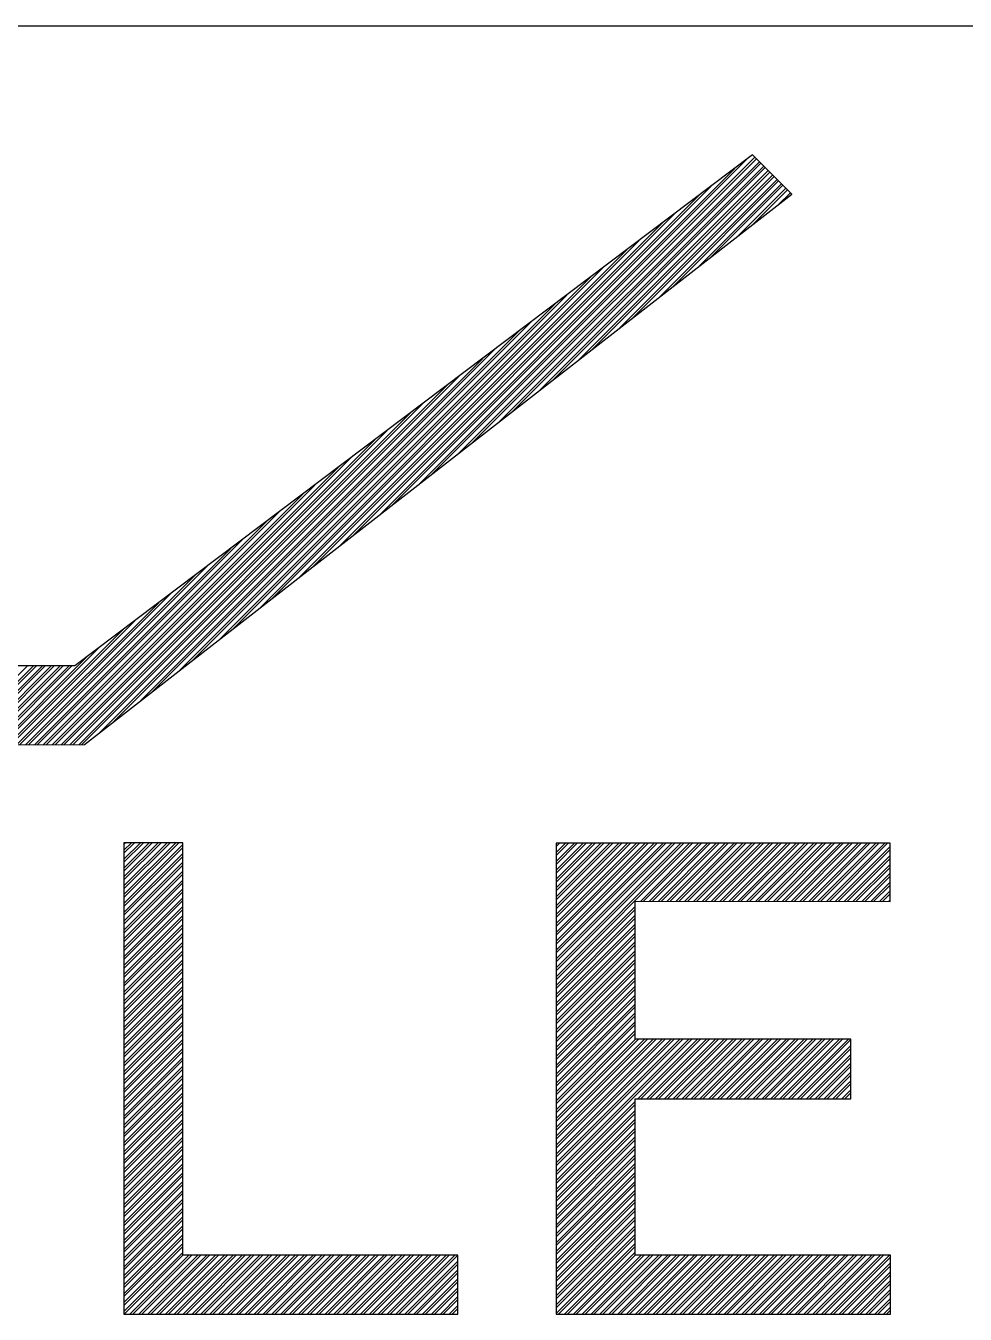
# Model space of a CAD drawing. Extents: x 0 to 594, y 0 to 420.
# Drawn here: x 414.64 to 423.83, y 22.46 to 35.07 of the extents above; entities that cross this region are included whole.
import ezdxf

# ---------------------------------------------------------------- set-up
doc = ezdxf.new("R2010")
doc.units = 0
doc.header["$MEASUREMENT"] = 0
doc.linetypes.add('BORDER_2012_SLN$0$8001.Solid', pattern=[0])
doc.layers.add('BORDER_2012_SLN$0$2', color=7, linetype='Continuous')

# ---------------------------------------------------------------- blocks, each defined once
blk = doc.blocks.new('BORDER_2012_SLN')
at = {"lineweight": -3}
for p, q in [((418.87, 30.882), (421.769, 33.781)), ((418.48, 30.578), (421.574, 33.672)), ((418.61, 30.679), (421.691, 33.761)), ((419, 30.983), (421.784, 33.766)), ((419.26, 31.185), (421.813, 33.737)), ((419.39, 31.286), (421.827, 33.723)), ((419.651, 31.489), (421.856, 33.694)), ((419.781, 31.59), (421.87, 33.68)), ((420.041, 31.792), (421.899, 33.651)), ((420.171, 31.894), (421.914, 33.636)), ((420.431, 32.096), (421.943, 33.607)), ((420.562, 32.197), (421.957, 33.593)), ((420.822, 32.4), (421.986, 33.564)), ((420.952, 32.501), (422.001, 33.55)), ((418.089, 30.274), (421.221, 33.407)), ((418.219, 30.376), (421.339, 33.495)), ((421.212, 32.703), (422.029, 33.521)), ((421.342, 32.805), (422.044, 33.506)), ((421.603, 33.007), (422.073, 33.477)), ((421.733, 33.108), (422.087, 33.463)), ((421.993, 33.311), (422.116, 33.434)), ((422.123, 33.412), (422.131, 33.419)), ((417.829, 30.072), (420.987, 33.23)), ((417.699, 29.971), (420.869, 33.141)), ((417.439, 29.768), (420.634, 32.964)), ((417.309, 29.667), (420.517, 32.876)), ((417.048, 29.465), (420.282, 32.698)), ((416.918, 29.364), (420.165, 32.61)), ((416.658, 29.161), (419.93, 32.433)), ((416.528, 29.06), (419.812, 32.344)), ((416.268, 28.858), (419.577, 32.167)), ((416.137, 28.756), (419.46, 32.079)), ((415.877, 28.554), (419.225, 31.902)), ((415.747, 28.453), (419.108, 31.813)), ((415.357, 28.149), (418.755, 31.548)), ((415.487, 28.25), (418.873, 31.636)), ((415.157, 28.036), (418.403, 31.282)), ((415.186, 28.036), (418.52, 31.371)), ((415.07, 28.036), (418.051, 31.017)), ((415.099, 28.036), (418.168, 31.105)), ((415.013, 28.036), (417.816, 30.84)), ((414.984, 28.036), (417.698, 30.751)), ((414.926, 28.036), (417.464, 30.574)), ((414.897, 28.036), (417.346, 30.486)), ((414.839, 28.036), (417.111, 30.308)), ((414.81, 28.036), (416.994, 30.22)), ((414.752, 28.036), (416.759, 30.043)), ((414.723, 28.036), (416.642, 29.954)), ((414.666, 28.036), (416.407, 29.777)), ((414.637, 28.036), (416.289, 29.689)), ((414.579, 28.036), (416.054, 29.512)), ((414.55, 28.036), (415.937, 29.423)), ((414.492, 28.036), (415.702, 29.246)), ((414.463, 28.036), (415.585, 29.158)), ((414.376, 28.036), (415.232, 28.892)), ((414.405, 28.036), (415.35, 28.981)), ((413.885, 28.036), (414.654, 28.805)), ((413.943, 28.036), (414.712, 28.805)), ((413.971, 28.036), (414.741, 28.805)), ((414.029, 28.036), (414.798, 28.805)), ((414.058, 28.036), (414.827, 28.805)), ((414.116, 28.036), (414.885, 28.805)), ((414.145, 28.036), (414.914, 28.805)), ((414.203, 28.036), (414.972, 28.805)), ((414.232, 28.036), (415.001, 28.805)), ((414.29, 28.036), (415.059, 28.805)), ((414.319, 28.036), (415.088, 28.805)), ((415.596, 26.538), (416.134, 27.075)), ((415.596, 26.625), (416.047, 27.075)), ((415.596, 26.712), (415.96, 27.075)), ((415.596, 26.798), (415.873, 27.075)), ((415.596, 26.885), (415.787, 27.075)), ((415.596, 26.972), (415.7, 27.075)), ((415.596, 27.059), (415.613, 27.075)), ((415.596, 26.567), (416.105, 27.075)), ((415.596, 26.654), (416.018, 27.075)), ((415.596, 26.74), (415.931, 27.075)), ((415.596, 26.827), (415.844, 27.075)), ((415.596, 26.914), (415.758, 27.075)), ((415.596, 27.001), (415.671, 27.075)), ((415.596, 26.48), (416.173, 27.057)), ((415.596, 26.451), (416.173, 27.028)), ((419.825, 25.735), (421.16, 27.07)), ((419.825, 25.822), (421.073, 27.07)), ((419.825, 25.909), (420.986, 27.07)), ((419.825, 25.996), (420.899, 27.07)), ((419.825, 26.082), (420.813, 27.07)), ((419.825, 26.169), (420.726, 27.07)), ((419.825, 26.256), (420.639, 27.07)), ((419.825, 26.343), (420.552, 27.07)), ((419.825, 26.429), (420.466, 27.07)), ((419.825, 26.516), (420.379, 27.07)), ((419.825, 26.603), (420.292, 27.07)), ((419.825, 26.69), (420.205, 27.07)), ((419.825, 26.776), (420.119, 27.07)), ((419.825, 26.863), (420.032, 27.07)), ((419.825, 26.95), (419.945, 27.07)), ((419.825, 27.037), (419.858, 27.07)), ((419.825, 25.764), (421.131, 27.07)), ((419.825, 25.851), (421.044, 27.07)), ((419.825, 25.938), (420.957, 27.07)), ((419.825, 26.025), (420.871, 27.07)), ((419.825, 26.111), (420.784, 27.07)), ((419.825, 26.198), (420.697, 27.07)), ((419.825, 26.285), (420.61, 27.07)), ((419.825, 26.372), (420.524, 27.07)), ((419.825, 26.458), (420.437, 27.07)), ((419.825, 26.545), (420.35, 27.07)), ((419.825, 26.632), (420.263, 27.07)), ((419.825, 26.719), (420.177, 27.07)), ((419.825, 26.805), (420.09, 27.07)), ((419.825, 26.892), (420.003, 27.07)), ((419.825, 26.979), (419.916, 27.07)), ((419.825, 27.066), (419.83, 27.07)), ((420.652, 26.504), (421.218, 27.07)), ((420.68, 26.504), (421.246, 27.07)), ((420.738, 26.504), (421.304, 27.07)), ((420.767, 26.504), (421.333, 27.07)), ((420.825, 26.504), (421.391, 27.07)), ((420.854, 26.504), (421.42, 27.07)), ((420.911, 26.503), (421.478, 27.07)), ((420.94, 26.503), (421.507, 27.07)), ((420.998, 26.503), (421.565, 27.07)), ((421.027, 26.503), (421.593, 27.07)), ((421.084, 26.503), (421.651, 27.07)), ((421.113, 26.503), (421.68, 27.07)), ((421.171, 26.503), (421.738, 27.07)), ((421.2, 26.503), (421.767, 27.07)), ((421.257, 26.503), (421.825, 27.07)), ((421.286, 26.503), (421.854, 27.07)), ((421.344, 26.503), (421.912, 27.07)), ((421.373, 26.502), (421.94, 27.07)), ((421.431, 26.502), (421.998, 27.07)), ((421.459, 26.502), (422.027, 27.07)), ((421.517, 26.502), (422.085, 27.07)), ((421.546, 26.502), (422.114, 27.07)), ((421.604, 26.502), (422.172, 27.07)), ((421.633, 26.502), (422.201, 27.07)), ((421.69, 26.502), (422.259, 27.07)), ((421.719, 26.502), (422.287, 27.07)), ((421.777, 26.502), (422.345, 27.07)), ((421.806, 26.502), (422.374, 27.07)), ((421.863, 26.501), (422.432, 27.07)), ((421.892, 26.501), (422.461, 27.07)), ((421.95, 26.501), (422.519, 27.07)), ((421.979, 26.501), (422.548, 27.07)), ((422.036, 26.501), (422.606, 27.07)), ((422.065, 26.501), (422.634, 27.07)), ((422.123, 26.501), (422.692, 27.07)), ((422.152, 26.501), (422.721, 27.07)), ((422.21, 26.501), (422.779, 27.07)), ((422.238, 26.501), (422.808, 27.07)), ((422.296, 26.5), (422.866, 27.07)), ((422.325, 26.5), (422.895, 27.07)), ((422.383, 26.5), (422.952, 27.07)), ((422.412, 26.5), (422.981, 27.07)), ((422.469, 26.5), (423.039, 27.07)), ((422.498, 26.5), (423.068, 27.07)), ((422.556, 26.5), (423.093, 27.037)), ((422.585, 26.5), (423.093, 27.008)), ((415.596, 26.393), (416.173, 26.97)), ((415.596, 26.365), (416.173, 26.941)), ((415.596, 26.307), (416.173, 26.884)), ((415.596, 26.278), (416.173, 26.855)), ((422.642, 26.5), (423.093, 26.95)), ((422.671, 26.5), (423.093, 26.921)), ((422.729, 26.499), (423.093, 26.863)), ((415.596, 26.22), (416.173, 26.797)), ((415.596, 26.191), (416.173, 26.768)), ((422.758, 26.499), (423.093, 26.834)), ((422.815, 26.499), (423.093, 26.777)), ((422.844, 26.499), (423.093, 26.748)), ((415.596, 26.133), (416.173, 26.71)), ((415.596, 26.104), (416.173, 26.681)), ((415.596, 26.046), (416.173, 26.623)), ((422.902, 26.499), (423.093, 26.69)), ((422.931, 26.499), (423.093, 26.661)), ((422.989, 26.499), (423.093, 26.603)), ((415.596, 26.018), (416.173, 26.594)), ((415.596, 25.96), (416.173, 26.537)), ((415.596, 25.931), (416.173, 26.508)), ((423.017, 26.499), (423.093, 26.574)), ((423.075, 26.499), (423.093, 26.516)), ((415.596, 25.873), (416.173, 26.45)), ((415.596, 25.844), (416.173, 26.421)), ((415.596, 25.786), (416.173, 26.363)), ((419.825, 25.678), (420.599, 26.451)), ((419.825, 25.649), (420.599, 26.422)), ((419.825, 25.591), (420.599, 26.365)), ((415.596, 25.757), (416.173, 26.334)), ((415.596, 25.699), (416.173, 26.276)), ((415.596, 25.671), (416.173, 26.247)), ((419.825, 25.562), (420.599, 26.336)), ((419.825, 25.504), (420.599, 26.278)), ((419.825, 25.475), (420.599, 26.249)), ((415.596, 25.613), (416.173, 26.19)), ((415.596, 25.584), (416.173, 26.161)), ((415.596, 25.526), (416.173, 26.103)), ((419.825, 25.417), (420.599, 26.191)), ((419.825, 25.388), (420.599, 26.162)), ((419.825, 25.331), (420.599, 26.104)), ((415.596, 25.497), (416.173, 26.074)), ((415.596, 25.439), (416.173, 26.016)), ((415.596, 25.41), (416.173, 25.987)), ((419.825, 25.302), (420.599, 26.075)), ((419.825, 25.244), (420.599, 26.018)), ((419.825, 25.215), (420.599, 25.989)), ((415.596, 25.352), (416.173, 25.929)), ((415.596, 25.324), (416.173, 25.9)), ((415.596, 25.266), (416.173, 25.843)), ((419.825, 25.157), (420.599, 25.931)), ((419.825, 25.128), (420.599, 25.902)), ((419.825, 25.07), (420.599, 25.844)), ((415.596, 25.237), (416.173, 25.814)), ((415.596, 25.179), (416.173, 25.756)), ((415.596, 25.15), (416.173, 25.727)), ((419.825, 25.041), (420.599, 25.815)), ((419.825, 24.984), (420.599, 25.757)), ((419.825, 24.955), (420.599, 25.728)), ((415.596, 25.092), (416.173, 25.669)), ((415.596, 25.063), (416.173, 25.64)), ((419.825, 24.897), (420.599, 25.671)), ((419.825, 24.868), (420.599, 25.642)), ((415.596, 25.005), (416.173, 25.582)), ((415.596, 24.977), (416.173, 25.553)), ((415.596, 24.919), (416.173, 25.496)), ((415.596, 24.89), (416.173, 25.467)), ((419.825, 24.81), (420.599, 25.584)), ((419.825, 24.781), (420.599, 25.555)), ((419.825, 24.723), (420.599, 25.497)), ((419.825, 24.694), (420.599, 25.468)), ((415.596, 24.832), (416.173, 25.409)), ((415.596, 24.803), (416.173, 25.38)), ((419.825, 24.637), (420.599, 25.41)), ((419.825, 24.608), (420.599, 25.381)), ((415.596, 24.745), (416.173, 25.322)), ((415.596, 24.716), (416.173, 25.293)), ((415.596, 24.658), (416.173, 25.235)), ((419.825, 24.55), (420.599, 25.324)), ((419.825, 24.521), (420.599, 25.295)), ((419.825, 24.463), (420.599, 25.237)), ((415.596, 24.63), (416.173, 25.206)), ((415.596, 24.572), (416.173, 25.149)), ((415.596, 24.543), (416.173, 25.12)), ((419.825, 24.434), (420.599, 25.208)), ((419.825, 23.827), (421.151, 25.153)), ((419.825, 23.914), (421.065, 25.153)), ((419.825, 24), (420.978, 25.153)), ((419.825, 24.087), (420.891, 25.153)), ((419.825, 24.174), (420.804, 25.153)), ((419.825, 24.261), (420.718, 25.153)), ((419.825, 24.347), (420.631, 25.153)), ((419.825, 23.856), (421.122, 25.153)), ((419.825, 23.943), (421.036, 25.153)), ((419.825, 24.029), (420.949, 25.153)), ((419.825, 24.116), (420.862, 25.153)), ((419.825, 24.203), (420.775, 25.153)), ((419.825, 24.29), (420.689, 25.153)), ((419.825, 24.376), (420.602, 25.153)), ((420.624, 24.569), (421.209, 25.153)), ((420.653, 24.569), (421.238, 25.153)), ((420.711, 24.569), (421.296, 25.153)), ((420.74, 24.569), (421.325, 25.153)), ((420.798, 24.569), (421.383, 25.153)), ((420.827, 24.569), (421.412, 25.153)), ((420.885, 24.569), (421.469, 25.153)), ((420.914, 24.569), (421.498, 25.153)), ((420.971, 24.569), (421.556, 25.153)), ((421, 24.569), (421.585, 25.153)), ((421.058, 24.569), (421.643, 25.153)), ((421.087, 24.569), (421.672, 25.153)), ((421.145, 24.569), (421.73, 25.153)), ((421.174, 24.569), (421.759, 25.153)), ((421.232, 24.569), (421.816, 25.153)), ((421.261, 24.569), (421.845, 25.153)), ((421.318, 24.569), (421.903, 25.153)), ((421.347, 24.569), (421.932, 25.153)), ((421.405, 24.569), (421.99, 25.153)), ((421.434, 24.569), (422.019, 25.153)), ((421.492, 24.569), (422.077, 25.153)), ((421.521, 24.569), (422.106, 25.153)), ((421.579, 24.569), (422.163, 25.153)), ((421.608, 24.569), (422.192, 25.153)), ((421.665, 24.569), (422.25, 25.153)), ((421.694, 24.569), (422.279, 25.153)), ((421.752, 24.569), (422.337, 25.153)), ((421.781, 24.569), (422.366, 25.153)), ((421.839, 24.569), (422.424, 25.153)), ((421.868, 24.569), (422.453, 25.153)), ((421.926, 24.569), (422.51, 25.153)), ((421.955, 24.569), (422.539, 25.153)), ((422.012, 24.569), (422.597, 25.153)), ((422.041, 24.569), (422.626, 25.153)), ((422.099, 24.569), (422.684, 25.153)), ((422.128, 24.569), (422.708, 25.149)), ((422.186, 24.569), (422.708, 25.091)), ((415.596, 24.485), (416.173, 25.062)), ((415.596, 24.456), (416.173, 25.033)), ((415.596, 24.398), (416.173, 24.975)), ((422.215, 24.569), (422.708, 25.062)), ((422.273, 24.569), (422.708, 25.004)), ((422.302, 24.569), (422.708, 24.975)), ((415.596, 24.369), (416.173, 24.946)), ((415.596, 24.311), (416.173, 24.888)), ((415.596, 24.283), (416.173, 24.859)), ((422.359, 24.569), (422.708, 24.917)), ((422.388, 24.569), (422.708, 24.888)), ((415.596, 24.225), (416.173, 24.802)), ((415.596, 24.196), (416.173, 24.773)), ((415.596, 24.138), (416.173, 24.715)), ((422.446, 24.569), (422.708, 24.831)), ((422.475, 24.569), (422.708, 24.802)), ((422.533, 24.569), (422.708, 24.744)), ((422.562, 24.569), (422.708, 24.715)), ((415.596, 24.109), (416.173, 24.686)), ((415.596, 24.051), (416.173, 24.628)), ((415.596, 24.022), (416.173, 24.599)), ((422.62, 24.569), (422.708, 24.657)), ((422.649, 24.569), (422.708, 24.628)), ((415.596, 23.964), (416.173, 24.541)), ((415.596, 23.936), (416.173, 24.512)), ((415.596, 23.878), (416.173, 24.455)), ((419.825, 23.769), (420.599, 24.543)), ((419.825, 23.74), (420.599, 24.514)), ((419.825, 23.682), (420.599, 24.456)), ((422.706, 24.569), (422.708, 24.57)), ((415.596, 23.849), (416.173, 24.426)), ((415.596, 23.791), (416.173, 24.368)), ((415.596, 23.762), (416.173, 24.339)), ((419.825, 23.653), (420.599, 24.427)), ((419.825, 23.596), (420.599, 24.369)), ((419.825, 23.567), (420.599, 24.34)), ((415.596, 23.704), (416.173, 24.281)), ((415.596, 23.675), (416.173, 24.252)), ((419.825, 23.509), (420.599, 24.283)), ((419.825, 23.48), (420.599, 24.254)), ((415.596, 23.617), (416.173, 24.194)), ((415.596, 23.589), (416.173, 24.166)), ((415.596, 23.531), (416.173, 24.108)), ((415.596, 23.502), (416.173, 24.079)), ((419.825, 23.422), (420.599, 24.196)), ((419.825, 23.393), (420.599, 24.167)), ((419.825, 23.335), (420.599, 24.109)), ((419.825, 23.306), (420.599, 24.08)), ((415.596, 23.444), (416.173, 24.021)), ((415.596, 23.415), (416.173, 23.992)), ((419.825, 23.249), (420.599, 24.022)), ((419.825, 23.22), (420.599, 23.993)), ((415.596, 23.357), (416.173, 23.934)), ((415.596, 23.328), (416.173, 23.905)), ((415.596, 23.27), (416.173, 23.847)), ((419.825, 23.162), (420.599, 23.936)), ((419.825, 23.133), (420.599, 23.907)), ((419.825, 23.075), (420.599, 23.849)), ((415.596, 23.242), (416.173, 23.819)), ((415.596, 23.184), (416.173, 23.761)), ((415.596, 23.155), (416.173, 23.732)), ((419.825, 23.046), (420.599, 23.82)), ((419.825, 22.988), (420.599, 23.762)), ((419.825, 22.959), (420.599, 23.733)), ((415.596, 23.097), (416.173, 23.674)), ((415.596, 23.068), (416.173, 23.645)), ((415.596, 23.01), (416.173, 23.587)), ((419.825, 22.902), (420.599, 23.675)), ((419.825, 22.873), (420.599, 23.646)), ((419.825, 22.815), (420.599, 23.589)), ((415.596, 22.981), (416.173, 23.558)), ((415.596, 22.924), (416.173, 23.5)), ((415.596, 22.895), (416.173, 23.472)), ((419.825, 22.786), (420.599, 23.56)), ((419.825, 22.728), (420.599, 23.502)), ((419.825, 22.699), (420.599, 23.473)), ((415.596, 22.837), (416.173, 23.414)), ((415.596, 22.808), (416.173, 23.385)), ((415.596, 22.75), (416.173, 23.327)), ((419.825, 22.641), (420.599, 23.415)), ((419.825, 22.612), (420.599, 23.386)), ((419.825, 22.555), (420.599, 23.328)), ((415.596, 22.721), (416.173, 23.298)), ((415.596, 22.663), (416.173, 23.24)), ((415.596, 22.634), (416.173, 23.211)), ((419.825, 22.526), (420.599, 23.299)), ((419.825, 22.468), (420.599, 23.242)), ((419.848, 22.462), (420.599, 23.213)), ((415.596, 22.577), (416.173, 23.153)), ((415.596, 22.548), (416.173, 23.125)), ((419.906, 22.462), (420.599, 23.155)), ((419.935, 22.462), (420.599, 23.126)), ((419.993, 22.462), (420.599, 23.068)), ((415.596, 22.49), (416.173, 23.067)), ((415.598, 22.462), (416.174, 23.039)), ((415.655, 22.462), (416.232, 23.039)), ((415.684, 22.462), (416.261, 23.039)), ((415.742, 22.462), (416.319, 23.039)), ((415.771, 22.462), (416.348, 23.039)), ((415.829, 22.462), (416.406, 23.039)), ((415.858, 22.462), (416.434, 23.039)), ((415.916, 22.462), (416.492, 23.039)), ((415.945, 22.462), (416.521, 23.039)), ((416.002, 22.462), (416.579, 23.039)), ((416.031, 22.462), (416.608, 23.039)), ((416.089, 22.462), (416.666, 23.039)), ((416.118, 22.462), (416.695, 23.039)), ((416.176, 22.462), (416.753, 23.039)), ((416.205, 22.462), (416.781, 23.039)), ((416.263, 22.462), (416.839, 23.039)), ((416.292, 22.462), (416.868, 23.039)), ((416.349, 22.462), (416.926, 23.039)), ((416.378, 22.462), (416.955, 23.039)), ((416.436, 22.462), (417.013, 23.039)), ((416.465, 22.462), (417.042, 23.039)), ((416.523, 22.462), (417.1, 23.039)), ((416.552, 22.462), (417.128, 23.039)), ((416.61, 22.462), (417.186, 23.039)), ((416.639, 22.462), (417.215, 23.039)), ((416.696, 22.462), (417.273, 23.039)), ((416.725, 22.462), (417.302, 23.039)), ((416.783, 22.462), (417.36, 23.039)), ((416.812, 22.462), (417.389, 23.039)), ((416.87, 22.462), (417.447, 23.039)), ((416.899, 22.462), (417.475, 23.039)), ((416.957, 22.462), (417.533, 23.039)), ((416.986, 22.462), (417.562, 23.039)), ((417.043, 22.462), (417.62, 23.039)), ((417.072, 22.462), (417.649, 23.039)), ((417.13, 22.462), (417.707, 23.039)), ((417.159, 22.462), (417.736, 23.039)), ((417.217, 22.462), (417.794, 23.039)), ((417.246, 22.462), (417.822, 23.039)), ((417.304, 22.462), (417.88, 23.039)), ((417.333, 22.462), (417.909, 23.039)), ((417.39, 22.462), (417.967, 23.039)), ((417.419, 22.462), (417.996, 23.039)), ((417.477, 22.462), (418.054, 23.039)), ((417.506, 22.462), (418.083, 23.039)), ((417.564, 22.462), (418.141, 23.039)), ((417.593, 22.462), (418.169, 23.039)), ((417.651, 22.462), (418.227, 23.039)), ((417.68, 22.462), (418.256, 23.039)), ((417.737, 22.462), (418.314, 23.039)), ((417.766, 22.462), (418.343, 23.039)), ((417.824, 22.462), (418.401, 23.039)), ((417.853, 22.462), (418.43, 23.039)), ((417.911, 22.462), (418.487, 23.039)), ((417.94, 22.462), (418.516, 23.039)), ((417.998, 22.462), (418.574, 23.039)), ((418.027, 22.462), (418.603, 23.039)), ((418.084, 22.462), (418.661, 23.039)), ((418.113, 22.462), (418.69, 23.039)), ((418.171, 22.462), (418.748, 23.039)), ((418.2, 22.462), (418.777, 23.039)), ((418.258, 22.462), (418.834, 23.039)), ((418.287, 22.462), (418.863, 23.039)), ((418.345, 22.462), (418.864, 22.981)), ((418.374, 22.462), (418.864, 22.952)), ((420.022, 22.462), (420.599, 23.039)), ((420.08, 22.462), (420.656, 23.039)), ((420.108, 22.462), (420.685, 23.039)), ((420.166, 22.462), (420.743, 23.039)), ((420.195, 22.462), (420.772, 23.039)), ((420.253, 22.462), (420.83, 23.039)), ((420.282, 22.462), (420.859, 23.039)), ((420.34, 22.462), (420.916, 23.039)), ((420.369, 22.462), (420.945, 23.039)), ((420.427, 22.462), (421.003, 23.039)), ((420.455, 22.462), (421.032, 23.039)), ((420.513, 22.462), (421.09, 23.039)), ((420.542, 22.462), (421.119, 23.039)), ((420.6, 22.462), (421.177, 23.039)), ((420.629, 22.462), (421.206, 23.039)), ((420.687, 22.462), (421.263, 23.039)), ((420.716, 22.462), (421.292, 23.039)), ((420.774, 22.462), (421.35, 23.039)), ((420.802, 22.462), (421.379, 23.039)), ((420.86, 22.462), (421.437, 23.039)), ((420.889, 22.462), (421.466, 23.039)), ((420.947, 22.462), (421.524, 23.039)), ((420.976, 22.462), (421.553, 23.039)), ((421.034, 22.462), (421.61, 23.039)), ((421.063, 22.462), (421.639, 23.039)), ((421.121, 22.462), (421.697, 23.039)), ((421.149, 22.462), (421.726, 23.039)), ((421.207, 22.462), (421.784, 23.039)), ((421.236, 22.462), (421.813, 23.039)), ((421.294, 22.462), (421.871, 23.039)), ((421.323, 22.462), (421.9, 23.039)), ((421.381, 22.462), (421.957, 23.039)), ((421.41, 22.462), (421.986, 23.039)), ((421.468, 22.462), (422.044, 23.039)), ((421.496, 22.462), (422.073, 23.039)), ((421.554, 22.462), (422.131, 23.039)), ((421.583, 22.462), (422.16, 23.039)), ((421.641, 22.462), (422.218, 23.039)), ((421.67, 22.462), (422.247, 23.039)), ((421.728, 22.462), (422.304, 23.039)), ((421.757, 22.462), (422.333, 23.039)), ((421.815, 22.462), (422.391, 23.039)), ((421.843, 22.462), (422.42, 23.039)), ((421.901, 22.462), (422.478, 23.039)), ((421.93, 22.462), (422.507, 23.039)), ((421.988, 22.462), (422.565, 23.039)), ((422.017, 22.462), (422.594, 23.039)), ((422.075, 22.462), (422.651, 23.039)), ((422.104, 22.462), (422.68, 23.039)), ((422.162, 22.462), (422.738, 23.039)), ((422.19, 22.462), (422.767, 23.039)), ((422.248, 22.462), (422.825, 23.039)), ((422.277, 22.462), (422.854, 23.039)), ((422.335, 22.462), (422.912, 23.039)), ((422.364, 22.462), (422.941, 23.039)), ((422.422, 22.462), (422.998, 23.039)), ((422.451, 22.462), (423.027, 23.039)), ((422.509, 22.462), (423.085, 23.039)), ((422.537, 22.462), (423.097, 23.022)), ((422.595, 22.462), (423.097, 22.964)), ((418.431, 22.462), (418.864, 22.895)), ((418.46, 22.462), (418.864, 22.866)), ((422.624, 22.462), (423.097, 22.935)), ((422.682, 22.462), (423.097, 22.877)), ((422.711, 22.462), (423.097, 22.849)), ((418.518, 22.462), (418.864, 22.808)), ((418.547, 22.462), (418.864, 22.779)), ((418.605, 22.462), (418.863, 22.721)), ((418.634, 22.462), (418.863, 22.692)), ((422.769, 22.462), (423.097, 22.791)), ((422.798, 22.462), (423.097, 22.762)), ((422.856, 22.462), (423.097, 22.704)), ((418.692, 22.462), (418.863, 22.634)), ((418.721, 22.462), (418.863, 22.605)), ((422.884, 22.462), (423.097, 22.675)), ((422.942, 22.462), (423.097, 22.617)), ((422.971, 22.462), (423.097, 22.588)), ((418.778, 22.462), (418.863, 22.547)), ((418.807, 22.462), (418.863, 22.518)), ((423.029, 22.462), (423.097, 22.531)), ((423.058, 22.462), (423.097, 22.502))]:
    blk.add_line(p, q, dxfattribs=at)
at = {"linetype": 'BORDER_2012_SLN$0$8001.Solid', "lineweight": 25, "flags": 128}
for points in [[(404.572, 28.034), (415.212, 28.036), (422.132, 33.418), (421.747, 33.803), (415.117, 28.805), (404.572, 28.805), (404.572, 28.034)], [(415.596, 27.075), (415.596, 22.462), (418.863, 22.462), (418.864, 23.039), (416.173, 23.039), (416.173, 27.075), (415.596, 27.075)], [(423.093, 26.499), (423.093, 27.07), (419.825, 27.07), (419.825, 22.462), (423.097, 22.462), (423.097, 23.039), (420.599, 23.039), (420.599, 24.569), (422.708, 24.569), (422.708, 25.153), (420.599, 25.153), (420.599, 26.504), (423.093, 26.499), (423.093, 27.07)]]:
    blk.add_lwpolyline(points, dxfattribs=at)
at = {"layer": 'BORDER_2012_SLN$0$2'}
blk.add_line((402.905, 35.067), (491.985, 35.067), dxfattribs=at)

msp = doc.modelspace()

# ---------------------------------------------------------------- block references
at = {"linetype": 'Continuous'}
msp.add_blockref('BORDER_2012_SLN', (0, 0), dxfattribs=at)

doc.saveas('drawing.dxf')
